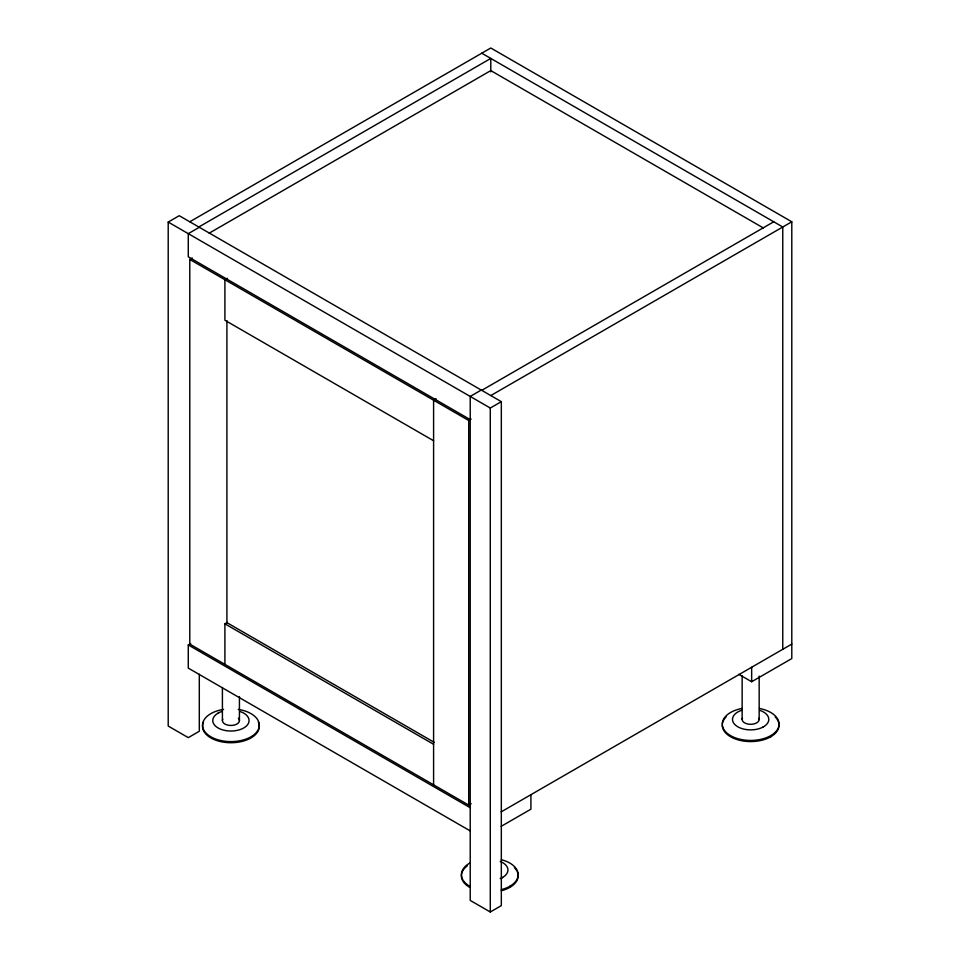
<?xml version="1.0" encoding="UTF-8"?>
<svg xmlns="http://www.w3.org/2000/svg" width="960" height="960" viewBox="0 0 960 960"><rect width="100%" height="100%" fill="white"/><g stroke="black" fill="none" stroke-linecap="round" stroke-linejoin="round"><path stroke-width="1.44" d="M218.076 713.136L218.892 712.524M501.816 878.028L502.62 877.416M762.684 727.416L763.488 726.804M199.308 674.268L199.308 731.268L188.28 737.64L168.204 726.048L168.204 222.072L179.244 215.7L501.324 401.652L501.324 905.628L490.284 912L470.22 900.42L470.22 396.432L481.26 390.06M189.78 221.784L490.788 48L791.796 221.784L791.796 658.56L751.656 681.732L738.792 674.304M198.816 226.992L490.788 58.428L490.788 71.904M199.308 227.292L188.28 233.664L188.28 256.824L470.22 419.604M209.196 233.172L490.788 70.596L763.344 227.952M471.168 803.7L468.708 805.116L189.78 644.088L189.78 259.44L192.24 258.024M227.352 278.292L224.904 279.708L224.904 320.256L433.596 440.748M436.044 398.784L433.596 400.2L433.596 784.848M481.752 390.348L773.736 221.784M490.788 395.568L791.796 221.784M189.78 259.44L468.708 420.48L471.168 419.064M168.204 222.072L490.284 408.024L501.324 401.652M470.22 830.904L188.28 668.124L188.28 644.952L190.728 643.536M224.904 664.356L224.904 623.808L227.352 622.392M501.144 811.884L791.796 644.088M501.144 826.368L530.916 809.172L530.916 794.7M481.752 53.208L782.76 226.992L782.76 649.296M434.304 742.392L226.908 622.644L226.908 320.604M224.904 623.808L433.596 744.3M188.28 644.952L470.22 807.732M770.724 735.648L770.724 736.764M759.168 676.08L759.168 719.508M751.656 667.248L751.656 681.732M742.14 675.84L742.14 719.268M509.844 886.26L509.844 887.376M490.284 408.024L490.284 912M468.708 420.48L468.708 805.116M239.436 696.708L239.436 720.672M222.408 687.48L222.408 720.432M758.928 718.236A8.508 4.92 0 0 1 755.676 723.36A8.508 4.92 0 0 1 746.22 723.588L744.492 722.784A8.508 4.92 0 0 1 742.488 718.008M759.42 708.48A28.38 16.38 0 0 1 773.616 733.692A28.38 16.38 0 0 1 727.692 733.692A28.38 16.38 0 0 1 741.888 708.48M775.236 716.988A28.38 16.38 0 0 1 758.004 741.012A28.38 16.38 0 0 1 722.28 725.184M722.376 723.756A28.38 16.38 0 0 1 726.072 716.988M759.732 710.316A18.156 10.488 0 0 1 764.568 726.132A18.156 10.488 0 0 1 736.74 726.132A18.156 10.488 0 0 1 741.576 710.316M501.324 859.704A28.38 16.38 0 0 1 518.16 874.68A28.38 16.38 0 0 1 501.324 889.644M469.716 886.26A28.38 16.38 0 0 1 469.716 863.088M517.2 871.56A28.38 16.38 0 0 1 501.324 890.76M469.716 887.376A28.38 16.38 0 0 1 467.268 865.824M514.356 867.6A28.38 16.38 0 0 1 516.66 870.528M500.196 861.408A18.156 10.488 0 0 1 500.196 878.592M238.392 718.188A8.508 4.92 0 0 1 236.796 724.104A8.508 4.92 0 0 1 226.488 724.74L224.76 723.936A8.508 4.92 0 0 1 222.756 719.16M238.26 709.392A28.38 16.38 0 0 1 254.16 734.616A28.38 16.38 0 0 1 207.672 734.616A28.38 16.38 0 0 1 223.572 709.392M240 711.468A18.156 10.488 0 0 1 244.824 727.284A18.156 10.488 0 0 1 217.008 727.284A18.156 10.488 0 0 1 221.844 711.468M258.336 722.1A28.38 16.38 0 0 1 230.916 742.728A28.38 16.38 0 0 1 203.508 722.1"/></g></svg>
